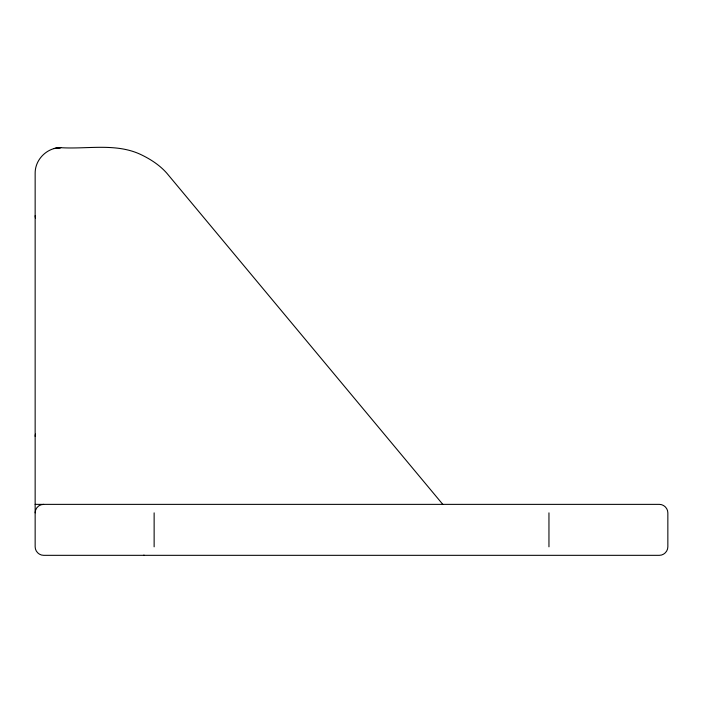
<?xml version="1.0" encoding="UTF-8"?>
<svg xmlns="http://www.w3.org/2000/svg" width="703" height="703" viewBox="0 0 703 703"><rect width="100%" height="100%" fill="white"/><g stroke="black" fill="none" stroke-linecap="round" stroke-linejoin="round"><path stroke-width="1.05" d="M35.15 436.299L35.44 434.085M35.15 504.367L659.361 504.367C663.904 504.341 667.876 508.313 667.85 512.856L667.85 546.829C667.876 551.372 663.904 555.352 659.361 555.326L43.639 555.326C39.096 555.352 35.124 551.372 35.15 546.829L35.15 173.158C35.062 159.519 46.996 147.595 60.625 147.674C87.647 149.405 116.751 142.498 142.059 155.143C151.268 159.678 159.95 165.425 166.787 173.158L442.793 504.367M35.15 215.742L35.44 217.956M548.955 512.856L548.955 546.829M154.133 512.856L154.133 546.829M35.15 512.856A8.489 8.489 0 0 1 43.639 504.367M144.185 555.326A8.489 0.993 -90 0 1 143.93 555.036M60.686 147.674L54.034 148.544L60.686 147.674"/></g></svg>
